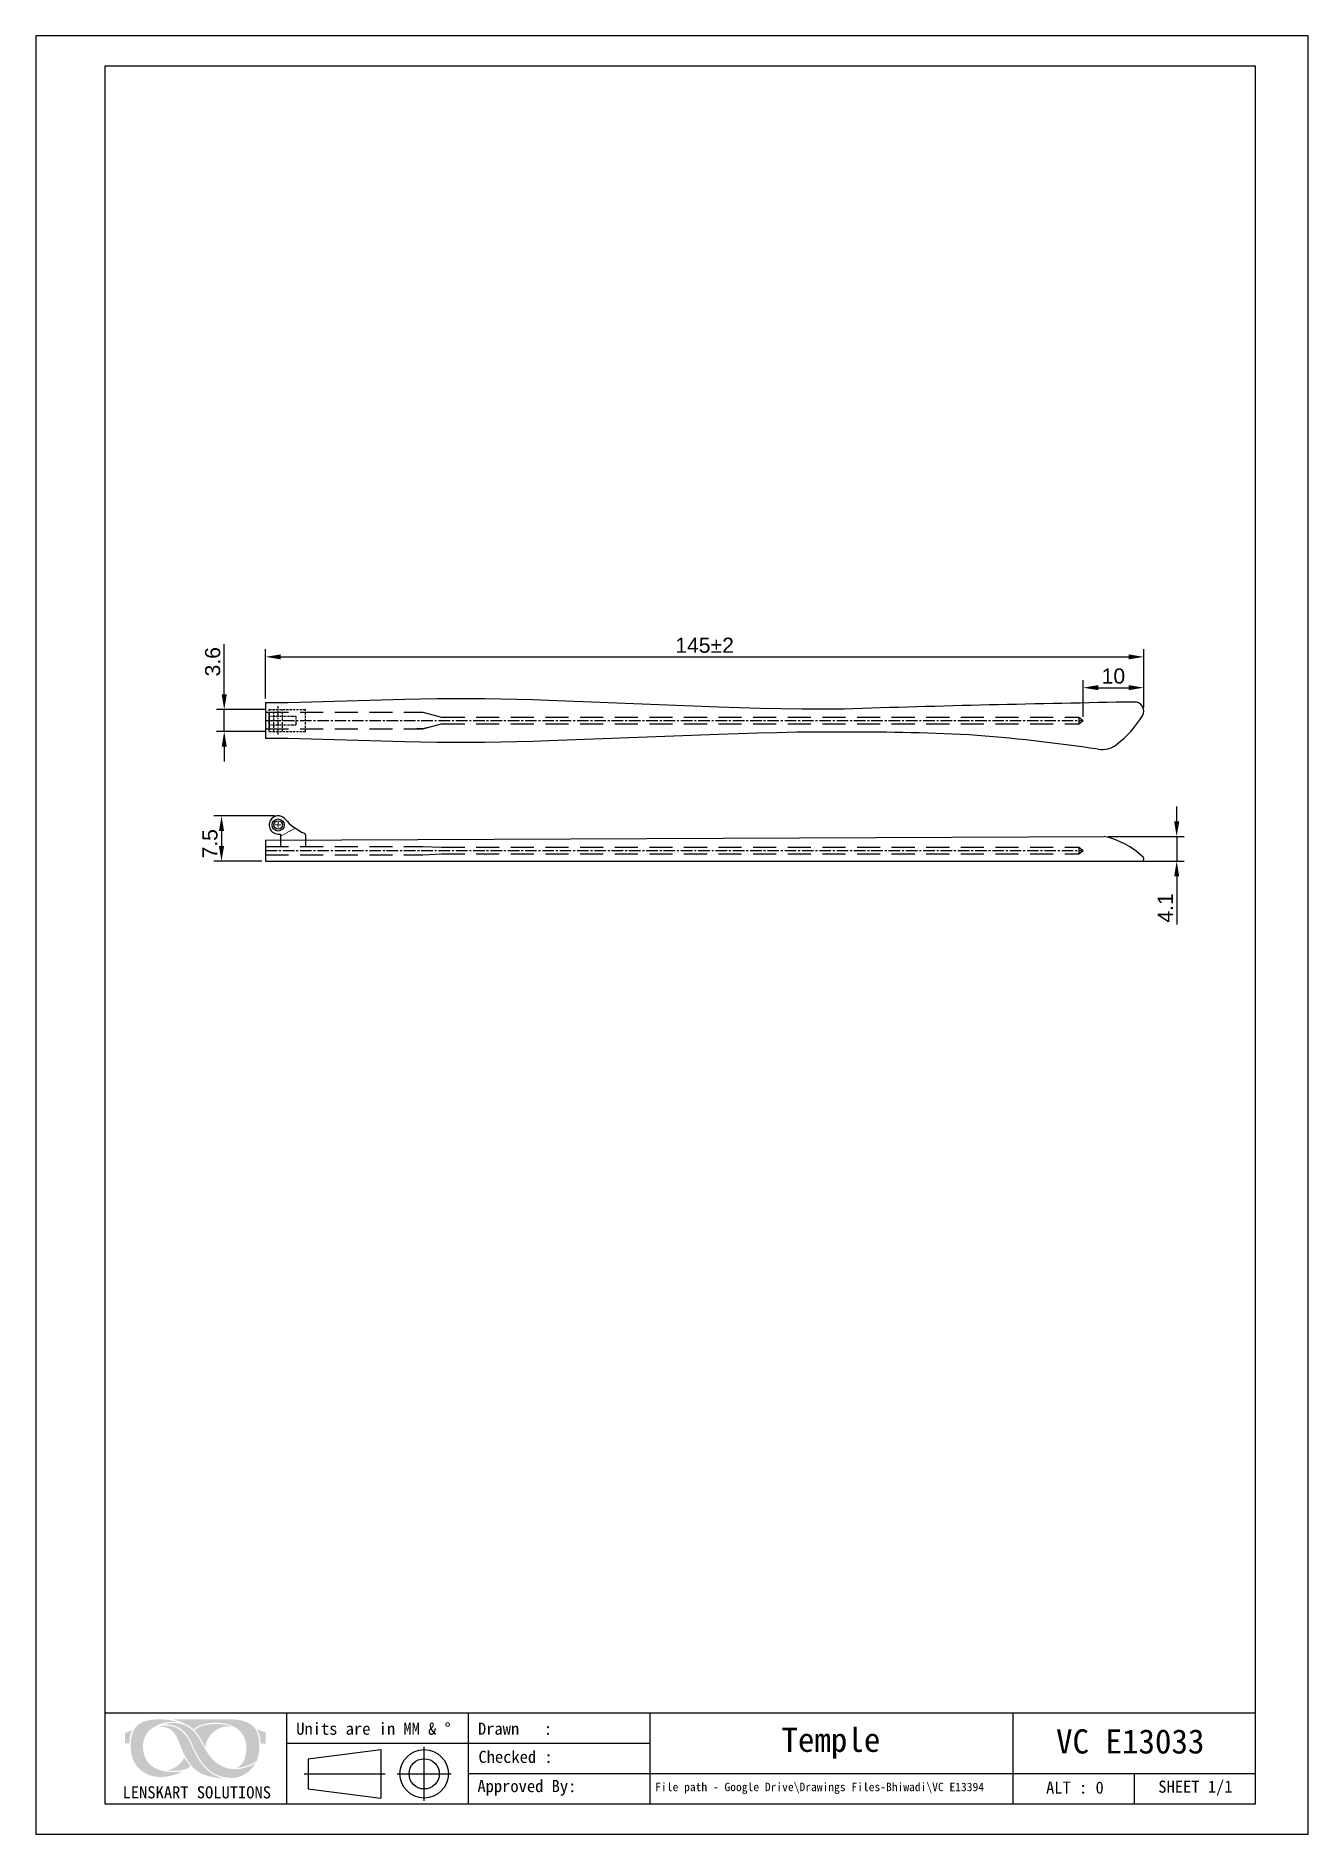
# Model space of a CAD drawing. Header units: millimetres. Extents: x 3108 to 3318, y 1842 to 2139.
import ezdxf

# ---------------------------------------------------------------- set-up
doc = ezdxf.new("R2010")
doc.units = ezdxf.units.MM
for name, pattern in [('CENTER2', [28.575, 19.05, -3.175, 3.175, -3.175]), ('DASHED', [19.05, 12.7, -6.35]), ('HIDDEN2', [0.1875, 0.125, -0.0625])]:
    doc.linetypes.add(name, pattern=pattern)
for name, color, linetype in [('Center Line', 2, 'CENTER2'), ('Dimension', 3, 'Continuous'), ('Hidden Line', 1, 'HIDDEN2'), ('PDF_Geometry', 7, 'Continuous'), ('图框-线条', 7, 'Continuous')]:
    doc.layers.add(name, color=color, linetype=linetype)
doc.layers.add('绘图层', color=7, linetype='Continuous', lineweight=15)
doc.layers.add('虚线', color=1, linetype='HIDDEN2', lineweight=9)
doc.styles.get("Standard").update_dxf_attribs({"font": 'arial.ttf'})
doc.styles.add('宋体', font='SimSun.ttf')
doc.styles.add('样式 1', font='romant.shx')
doc.dimstyles.new('ISO-25$0', dxfattribs={"dimtxt": 2.5, "dimasz": 2.5, "dimexe": 0.5, "dimexo": 1, "dimgap": 1, "dimtad": 0, "dimtih": 1, "dimtoh": 1, "dimdec": 1, "dimzin": 10, "dimdsep": 46, "dimlunit": 6, "dimtxsty": '样式 1', "dimcen": 0, "dimclrd": 256, "dimclre": 256, "dimclrt": 7, "dimazin": 0, "dimtfac": 1, "dimtdec": 1, "dimtofl": 0, "dimtmove": 0, "dimatfit": 0, "dimfxl": 1, "dimtolj": 1, "dimtzin": 10, "dimarcsym": 0})

# ---------------------------------------------------------------- blocks, each defined once
blk = doc.blocks.new('*D9')
at = {"layer": 'Defpoints', "color": 0, "transparency": 16777216}
for p in [(3290.92, 2036.4), (3145.94, 2028.89), (3290.92, 2027.43)]:
    blk.add_point(p, dxfattribs=at)
at = {"layer": 'Dimension', "color": 0, "lineweight": -2, "transparency": 16777216}
for p, q in [((3145.94, 2029.51), (3145.94, 2037.65)), ((3290.92, 2028.05), (3290.92, 2037.65)), ((3148.44, 2036.4), (3288.42, 2036.4))]:
    blk.add_line(p, q, dxfattribs=at)
at = {"layer": 'Dimension', "color": 0, "transparency": 16777216}
for points in [[(3148.44, 2036.81), (3148.44, 2035.98), (3145.94, 2036.4)], [(3288.42, 2036.81), (3288.42, 2035.98), (3290.92, 2036.4)]]:
    blk.add_solid(points, dxfattribs=at)
at = {"layer": 'Dimension', "color": 0, "transparency": 16777216, "insert": (3218.43, 2038.3), "char_height": 2.5, "attachment_point": 5}
blk.add_mtext('145±2', dxfattribs=at)
blk = doc.blocks.new('*D10')
at = {"layer": 'Defpoints', "color": 0, "transparency": 16777216}
for p in [(3284.41, 2006.71), (3284.41, 2002.64), (3296.37, 2002.64)]:
    blk.add_point(p, dxfattribs=at)
at = {"layer": 'Dimension', "color": 0, "lineweight": -2, "transparency": 16777216}
for p, q in [((3296.37, 2009.21), (3296.37, 2011.71)), ((3285.04, 2006.71), (3297.62, 2006.71)), ((3296.37, 2006.71), (3296.37, 2002.64)), ((3285.04, 2002.64), (3297.62, 2002.64)), ((3296.37, 2000.14), (3296.37, 1992.22))]:
    blk.add_line(p, q, dxfattribs=at)
at = {"layer": 'Dimension', "color": 0, "transparency": 16777216}
for points in [[(3295.95, 2009.21), (3296.79, 2009.21), (3296.37, 2006.71)], [(3295.95, 2000.14), (3296.79, 2000.14), (3296.37, 2002.64)]]:
    blk.add_solid(points, dxfattribs=at)
at = {"layer": 'Dimension', "color": 0, "transparency": 16777216, "insert": (3294.49, 1994.93), "char_height": 2.5, "attachment_point": 5, "rotation": 90}
blk.add_mtext('4.1', dxfattribs=at)
blk = doc.blocks.new('*D11')
at = {"layer": 'Defpoints', "color": 0, "transparency": 16777216}
for p in [(3290.92, 2031.31), (3280.92, 2025.89), (3290.92, 2027.44)]:
    blk.add_point(p, dxfattribs=at)
at = {"layer": 'Dimension', "color": 0, "lineweight": -2, "transparency": 16777216}
for p, q in [((3280.92, 2026.51), (3280.92, 2032.56)), ((3290.92, 2028.07), (3290.92, 2032.56)), ((3283.42, 2031.31), (3288.42, 2031.31))]:
    blk.add_line(p, q, dxfattribs=at)
at = {"layer": 'Dimension', "color": 0, "transparency": 16777216}
for points in [[(3283.42, 2031.73), (3283.42, 2030.9), (3280.92, 2031.31)], [(3288.42, 2031.73), (3288.42, 2030.9), (3290.92, 2031.31)]]:
    blk.add_solid(points, dxfattribs=at)
at = {"layer": 'Dimension', "color": 0, "transparency": 16777216, "insert": (3285.92, 2033.22), "char_height": 2.5, "attachment_point": 5}
blk.add_mtext('10', dxfattribs=at)
blk = doc.blocks.new('*D7')
at = {"layer": 'Defpoints', "color": 0, "transparency": 16777216}
for p in [(3148.04, 2010.13), (3138.68, 2002.64), (3145.94, 2002.64)]:
    blk.add_point(p, dxfattribs=at)
at = {"layer": 'Dimension', "color": 0, "lineweight": -2, "transparency": 16777216}
for p, q in [((3147.42, 2010.13), (3137.43, 2010.13)), ((3138.68, 2007.63), (3138.68, 2005.14)), ((3145.32, 2002.64), (3137.43, 2002.64))]:
    blk.add_line(p, q, dxfattribs=at)
at = {"layer": 'Dimension', "color": 0, "transparency": 16777216}
for points in [[(3138.26, 2007.63), (3139.1, 2007.63), (3138.68, 2010.13)], [(3138.26, 2005.14), (3139.1, 2005.14), (3138.68, 2002.64)]]:
    blk.add_solid(points, dxfattribs=at)
at = {"layer": 'Dimension', "color": 0, "transparency": 16777216, "insert": (3136.78, 2005.52), "char_height": 2.5, "attachment_point": 5, "rotation": 90}
blk.add_mtext('7.5', dxfattribs=at)
blk = doc.blocks.new('*D8')
at = {"layer": 'Defpoints', "color": 0, "transparency": 16777216}
for p in [(3146.54, 2027.69), (3139.13, 2024.09), (3146.54, 2024.09)]:
    blk.add_point(p, dxfattribs=at)
at = {"layer": 'Dimension', "color": 0, "lineweight": -2, "transparency": 16777216}
for p, q in [((3139.13, 2030.19), (3139.13, 2038.49)), ((3145.92, 2027.69), (3137.88, 2027.69)), ((3139.13, 2024.09), (3139.13, 2027.69)), ((3145.92, 2024.09), (3137.88, 2024.09)), ((3139.13, 2021.59), (3139.13, 2019.09))]:
    blk.add_line(p, q, dxfattribs=at)
at = {"layer": 'Dimension', "color": 0, "transparency": 16777216}
for points in [[(3138.71, 2030.19), (3139.55, 2030.19), (3139.13, 2027.69)], [(3138.71, 2021.59), (3139.55, 2021.59), (3139.13, 2024.09)]]:
    blk.add_solid(points, dxfattribs=at)
at = {"layer": 'Dimension', "color": 0, "transparency": 16777216, "insert": (3137.23, 2035.59), "char_height": 2.5, "attachment_point": 5, "rotation": 90}
blk.add_mtext('3.6', dxfattribs=at)
blk = doc.blocks.new('*U6')
at = {"layer": 'Center Line', "color": 0, "lineweight": 5, "ltscale": 0.2, "transparency": 16777216}
for p, q in [((-0.57, 0), (-0.14, 0)), ((0, 0.14), (0, 0.46)), ((0.14, 0), (0.5, 0)), ((0, -0.42), (0, -0.14))]:
    blk.add_line(p, q, dxfattribs=at)
at = {"layer": 'Center Line', "color": 0, "linetype": 'Continuous', "lineweight": 5, "ltscale": 0.2, "transparency": 16777216}
for p, q in [((-0.07, 0), (0.07, 0)), ((0, -0.07), (0, 0.07))]:
    blk.add_line(p, q, dxfattribs=at)

msp = doc.modelspace()

# ---------------------------------------------------------------- hatches: boundary and pattern name
at = {"layer": '图框-线条', "lineweight": 0, "ltscale": 0.1}
h = msp.add_hatch(color=252, dxfattribs=at)
edge = h.paths.add_edge_path()
edge.add_spline(control_points=[(3122.75, 1858.65), (3122.75, 1858.65), (3122.75, 1856.94), (3122.75, 1856.94), (3122.75, 1856.94), (3122.75, 1856.94), (3123.47, 1856.94), (3123.47, 1856.94), (3123.47, 1856.94), (3123.52, 1857.34), (3123.53, 1857.69), (3123.6, 1858.09), (3123.6, 1858.09), (3123.67, 1858.44), (3123.78, 1858.79), (3123.9, 1859.09), (3123.9, 1859.09), (3123.9, 1859.09), (3122.75, 1858.65), (3122.75, 1858.65)], knot_values=[0, 0, 0, 0, 0.166667, 0.166667, 0.166667, 0.166667, 0.333333, 0.333333, 0.333333, 0.333333, 0.5, 0.5, 0.5, 0.5, 0.666667, 0.666667, 0.666667, 0.666667, 1, 1, 1, 1], degree=3, periodic=0)
edge = h.paths.add_edge_path()
edge.add_spline(control_points=[(3145.16, 1856.87), (3145.16, 1856.87), (3145.96, 1856.86), (3145.96, 1856.86), (3145.96, 1856.86), (3145.96, 1856.86), (3145.96, 1858.71), (3145.96, 1858.71), (3145.96, 1858.71), (3145.96, 1858.71), (3144.55, 1859.27), (3144.55, 1859.27), (3144.55, 1859.27), (3144.7, 1858.92), (3144.86, 1858.66), (3144.97, 1858.21), (3144.97, 1858.21), (3145.08, 1857.75), (3145.12, 1857.35), (3145.16, 1856.87)], knot_values=[0, 0, 0, 0, 0.166667, 0.166667, 0.166667, 0.166667, 0.333333, 0.333333, 0.333333, 0.333333, 0.5, 0.5, 0.5, 0.5, 0.666667, 0.666667, 0.666667, 0.666667, 1, 1, 1, 1], degree=3, periodic=0)
edge = h.paths.add_edge_path(flags=17)
edge.add_spline(control_points=[(3129.67, 1852.52), (3129.81, 1852.42), (3130.63, 1852.4), (3130.77, 1852.4), (3130.77, 1852.4), (3131.65, 1852.37), (3132.97, 1852.58), (3133.55, 1853.14), (3133.55, 1853.14), (3133.5, 1853.22), (3133.46, 1853.25), (3133.41, 1853.32), (3133.41, 1853.32), (3133.41, 1853.32), (3132.54, 1854.61), (3132.54, 1854.61), (3132.54, 1854.61), (3132.33, 1854.35), (3132.24, 1853.86), (3131.43, 1853.24), (3131.43, 1853.24), (3130.96, 1852.88), (3130.4, 1852.62), (3129.67, 1852.52)], knot_values=[0, 0, 0, 0, 0.142857, 0.142857, 0.142857, 0.142857, 0.285714, 0.285714, 0.285714, 0.285714, 0.428571, 0.428571, 0.428571, 0.428571, 0.571429, 0.571429, 0.571429, 0.571429, 0.714286, 0.714286, 0.714286, 0.714286, 1, 1, 1, 1], degree=3, periodic=0)
edge = h.paths.add_edge_path(flags=17)
edge.add_spline(control_points=[(3134.22, 1859.1), (3134.27, 1859.02), (3134.28, 1859.03), (3134.35, 1858.95), (3134.35, 1858.95), (3134.99, 1858.21), (3135.92, 1856.42), (3136.04, 1856.3), (3136.04, 1856.3), (3136.1, 1857.8), (3137.36, 1859.1), (3138.59, 1859.54), (3138.59, 1859.54), (3139.24, 1859.76), (3139.59, 1859.77), (3140.31, 1859.7), (3140.31, 1859.7), (3140.07, 1859.9), (3139.07, 1860.06), (3138.81, 1860.09), (3138.81, 1860.09), (3137.6, 1860.23), (3135.84, 1860.11), (3134.77, 1859.51), (3134.77, 1859.51), (3134.6, 1859.42), (3134.29, 1859.22), (3134.22, 1859.1)], knot_values=[0, 0, 0, 0, 0.125, 0.125, 0.125, 0.125, 0.25, 0.25, 0.25, 0.25, 0.375, 0.375, 0.375, 0.375, 0.5, 0.5, 0.5, 0.5, 0.625, 0.625, 0.625, 0.625, 0.75, 0.75, 0.75, 0.75, 1, 1, 1, 1], degree=3, periodic=0)
edge = h.paths.add_edge_path()
edge.add_spline(control_points=[(3133.64, 1856.75), (3133.23, 1857.66), (3133.11, 1857.92), (3132.47, 1858.61), (3132.47, 1858.61), (3131.59, 1859.55), (3130.25, 1860.02), (3128.92, 1859.84), (3128.92, 1859.84), (3128.84, 1859.83), (3128.76, 1859.82), (3128.67, 1859.8), (3128.67, 1859.8), (3128.67, 1859.8), (3128.44, 1859.73), (3128.44, 1859.73), (3128.44, 1859.73), (3129.21, 1859.69), (3129.81, 1859.58), (3130.31, 1859.2), (3130.31, 1859.2), (3130.82, 1858.81), (3131.01, 1858.51), (3131.34, 1857.85), (3131.34, 1857.85), (3131.87, 1856.76), (3132.23, 1855.55), (3132.82, 1854.55), (3132.82, 1854.55), (3133.45, 1853.48), (3134.06, 1852.7), (3135.12, 1852.08), (3135.12, 1852.08), (3135.98, 1851.59), (3137.77, 1851.12), (3138.96, 1851.16), (3138.96, 1851.16), (3138.83, 1851.23), (3138.64, 1851.25), (3138.48, 1851.3), (3138.48, 1851.3), (3136.27, 1851.98), (3134.99, 1853.85), (3134.02, 1855.91), (3134.02, 1855.91), (3133.89, 1856.19), (3133.77, 1856.46), (3133.64, 1856.75)], knot_values=[0, 0, 0, 0, 0.076923, 0.076923, 0.076923, 0.076923, 0.153846, 0.153846, 0.153846, 0.153846, 0.230769, 0.230769, 0.230769, 0.230769, 0.307692, 0.307692, 0.307692, 0.307692, 0.384615, 0.384615, 0.384615, 0.384615, 0.461538, 0.461538, 0.461538, 0.461538, 0.538462, 0.538462, 0.538462, 0.538462, 0.615385, 0.615385, 0.615385, 0.615385, 0.692308, 0.692308, 0.692308, 0.692308, 0.769231, 0.769231, 0.769231, 0.769231, 0.846154, 0.846154, 0.846154, 0.846154, 1, 1, 1, 1], degree=3, periodic=0)
edge = h.paths.add_edge_path()
edge.add_spline(control_points=[(3144.27, 1853.6), (3144.23, 1853.6), (3143.41, 1853.21), (3143.24, 1853.14), (3143.24, 1853.14), (3142.89, 1853), (3142.48, 1852.88), (3142.08, 1852.8), (3142.08, 1852.8), (3141.11, 1852.61), (3140.39, 1852.62), (3139.46, 1852.89), (3139.46, 1852.89), (3137.88, 1853.35), (3136.95, 1854.46), (3136.21, 1855.62), (3136.21, 1855.62), (3134.89, 1857.67), (3134.35, 1859.66), (3131.8, 1860.21), (3131.8, 1860.21), (3131.37, 1860.3), (3130.86, 1860.33), (3130.41, 1860.3), (3130.41, 1860.3), (3130.1, 1860.27), (3129.38, 1860.2), (3129.16, 1860.07), (3129.16, 1860.07), (3130.29, 1860.1), (3131.16, 1859.88), (3131.96, 1859.31), (3131.96, 1859.31), (3133.61, 1858.12), (3133.66, 1856.88), (3134.53, 1855.34), (3134.53, 1855.34), (3134.94, 1854.6), (3135.24, 1854.02), (3135.81, 1853.35), (3135.81, 1853.35), (3137, 1851.97), (3138.26, 1851.35), (3140.21, 1851.21), (3140.21, 1851.21), (3141.14, 1851.14), (3142.09, 1851.55), (3142.71, 1851.94), (3142.71, 1851.94), (3143.13, 1852.21), (3143.47, 1852.55), (3143.79, 1852.91), (3143.79, 1852.91), (3143.96, 1853.11), (3144.14, 1853.39), (3144.27, 1853.6)], knot_values=[0, 0, 0, 0, 0.066667, 0.066667, 0.066667, 0.066667, 0.133333, 0.133333, 0.133333, 0.133333, 0.2, 0.2, 0.2, 0.2, 0.266667, 0.266667, 0.266667, 0.266667, 0.333333, 0.333333, 0.333333, 0.333333, 0.4, 0.4, 0.4, 0.4, 0.466667, 0.466667, 0.466667, 0.466667, 0.533333, 0.533333, 0.533333, 0.533333, 0.6, 0.6, 0.6, 0.6, 0.666667, 0.666667, 0.666667, 0.666667, 0.733333, 0.733333, 0.733333, 0.733333, 0.8, 0.8, 0.8, 0.8, 0.866667, 0.866667, 0.866667, 0.866667, 1, 1, 1, 1], degree=3, periodic=0)
edge = h.paths.add_edge_path()
edge.add_spline(control_points=[(3134.07, 1859.26), (3134.63, 1859.69), (3134.79, 1859.83), (3135.61, 1860.06), (3135.61, 1860.06), (3137.48, 1860.59), (3139.89, 1860.45), (3141.36, 1859.3), (3141.36, 1859.3), (3142.16, 1858.67), (3142.82, 1857.56), (3142.78, 1856.01), (3142.78, 1856.01), (3142.75, 1854.87), (3142.47, 1853.76), (3141.57, 1853.1), (3141.57, 1853.1), (3141.51, 1853.06), (3141.26, 1852.91), (3141.2, 1852.89), (3141.2, 1852.89), (3142.09, 1852.83), (3143.49, 1853.44), (3144.22, 1853.85), (3144.22, 1853.85), (3144.5, 1854.01), (3144.47, 1853.98), (3144.59, 1854.3), (3144.59, 1854.3), (3145.05, 1855.57), (3145.07, 1857.32), (3144.64, 1858.54), (3144.64, 1858.54), (3144.45, 1859.11), (3144.24, 1859.4), (3143.87, 1859.77), (3143.87, 1859.77), (3143.11, 1860.53), (3141.6, 1860.89), (3140.5, 1860.89), (3140.5, 1860.89), (3137.28, 1860.88), (3133.97, 1860.92), (3130.77, 1860.89), (3130.77, 1860.89), (3131, 1860.78), (3131.41, 1860.69), (3131.68, 1860.59), (3131.68, 1860.59), (3131.96, 1860.49), (3133.14, 1859.94), (3133.37, 1859.8), (3133.37, 1859.8), (3133.69, 1859.6), (3134.01, 1859.29), (3134.07, 1859.26)], knot_values=[0, 0, 0, 0, 0.066667, 0.066667, 0.066667, 0.066667, 0.133333, 0.133333, 0.133333, 0.133333, 0.2, 0.2, 0.2, 0.2, 0.266667, 0.266667, 0.266667, 0.266667, 0.333333, 0.333333, 0.333333, 0.333333, 0.4, 0.4, 0.4, 0.4, 0.466667, 0.466667, 0.466667, 0.466667, 0.533333, 0.533333, 0.533333, 0.533333, 0.6, 0.6, 0.6, 0.6, 0.666667, 0.666667, 0.666667, 0.666667, 0.733333, 0.733333, 0.733333, 0.733333, 0.8, 0.8, 0.8, 0.8, 0.866667, 0.866667, 0.866667, 0.866667, 1, 1, 1, 1], degree=3, periodic=0)
edge = h.paths.add_edge_path()
edge.add_spline(control_points=[(3132.29, 1852.31), (3132.15, 1852.31), (3131.89, 1852.25), (3131.72, 1852.24), (3131.72, 1852.24), (3129.15, 1852), (3126.12, 1852.67), (3125.75, 1855.82), (3125.75, 1855.82), (3125.58, 1857.28), (3126.03, 1858.61), (3127.21, 1859.42), (3127.21, 1859.42), (3128.38, 1860.22), (3129.56, 1860.54), (3131.29, 1860.49), (3131.29, 1860.49), (3131.29, 1860.49), (3130.59, 1860.69), (3130.59, 1860.69), (3130.59, 1860.69), (3129.06, 1861.01), (3126.78, 1861.03), (3125.43, 1860.35), (3125.43, 1860.35), (3124.67, 1859.97), (3124.24, 1859.41), (3123.95, 1858.46), (3123.95, 1858.46), (3123.45, 1856.84), (3123.6, 1854.34), (3124.81, 1853.06), (3124.81, 1853.06), (3124.97, 1852.89), (3125.04, 1852.78), (3125.23, 1852.63), (3125.23, 1852.63), (3125.42, 1852.48), (3125.45, 1852.43), (3125.7, 1852.26), (3125.7, 1852.26), (3127.27, 1851.14), (3129.32, 1851.2), (3131.13, 1851.81), (3131.13, 1851.81), (3131.34, 1851.88), (3131.54, 1851.96), (3131.73, 1852.04), (3131.73, 1852.04), (3131.86, 1852.1), (3132.22, 1852.29), (3132.29, 1852.31)], knot_values=[0, 0, 0, 0, 0.071429, 0.071429, 0.071429, 0.071429, 0.142857, 0.142857, 0.142857, 0.142857, 0.214286, 0.214286, 0.214286, 0.214286, 0.285714, 0.285714, 0.285714, 0.285714, 0.357143, 0.357143, 0.357143, 0.357143, 0.428571, 0.428571, 0.428571, 0.428571, 0.5, 0.5, 0.5, 0.5, 0.571429, 0.571429, 0.571429, 0.571429, 0.642857, 0.642857, 0.642857, 0.642857, 0.714286, 0.714286, 0.714286, 0.714286, 0.785714, 0.785714, 0.785714, 0.785714, 0.857143, 0.857143, 0.857143, 0.857143, 1, 1, 1, 1], degree=3, periodic=0)

# ---------------------------------------------------------------- linework, layer by layer
for p, q in [((3309.4, 2133.96), (3119.4, 2133.96)), ((3119.4, 2133.96), (3119.4, 1846.96)), ((3309.4, 1846.96), (3309.4, 2133.96)), ((3145.94, 2028.89), (3145.94, 2022.89)), ((3145.94, 2027.29), (3145.94, 2024.49)), ((3146.54, 2027.29), (3146.54, 2024.49)), ((3145.94, 2006.14), (3284.41, 2006.71)), ((3145.94, 2006.14), (3145.94, 2002.64)), ((3145.94, 2005.09), (3145.94, 2003.69)), ((3147.99, 2007.13), (3148.44, 2007.11)), ((3148.44, 2007.11), (3148.44, 2006.15)), ((3152.54, 2006.98), (3152.54, 2006.17)), ((3145.94, 2002.64), (3290.53, 2002.64)), ((3119.4, 1861.96), (3309.4, 1861.96)), ((3149.4, 1861.96), (3149.4, 1846.96)), ((3179.4, 1861.96), (3179.4, 1846.96)), ((3209.4, 1861.96), (3209.4, 1846.96)), ((3269.4, 1846.96), (3269.4, 1861.96)), ((3149.4, 1856.96), (3209.4, 1856.96)), ((3172.14, 1847.46), (3172.14, 1856.34)), ((3152.99, 1854.4), (3164.99, 1855.9)), ((3152.99, 1854.4), (3152.99, 1849.4)), ((3164.99, 1855.9), (3164.99, 1847.9)), ((3152.33, 1851.9), (3165.72, 1851.9)), ((3167.7, 1851.9), (3176.59, 1851.9)), ((3179.4, 1851.96), (3309.4, 1851.96)), ((3289.4, 1846.96), (3289.4, 1851.96)), ((3152.99, 1849.4), (3164.99, 1847.9)), ((3119.4, 1846.96), (3309.4, 1846.96))]:
    msp.add_line(p, q)
at = {"color": 1, "linetype": 'DASHED', "ltscale": 0.3}
for p, q in [((3171.94, 2027.29), (3175.02, 2026.44)), ((3175.02, 2026.44), (3280.22, 2026.44)), ((3280.22, 2026.44), (3280.22, 2025.34)), ((3280.22, 2026.44), (3280.92, 2025.89)), ((3280.22, 2025.34), (3280.92, 2025.89)), ((3171.94, 2024.49), (3175.02, 2025.34)), ((3175.02, 2025.34), (3280.22, 2025.34)), ((3145.94, 2005.09), (3171.94, 2005.09)), ((3171.94, 2005.09), (3175.02, 2004.94)), ((3175.02, 2004.94), (3280.22, 2004.94)), ((3280.22, 2004.94), (3280.22, 2003.84)), ((3280.22, 2004.94), (3280.92, 2004.39)), ((3145.94, 2003.69), (3171.94, 2003.69)), ((3171.94, 2003.69), (3175.02, 2003.84)), ((3175.02, 2003.84), (3280.22, 2003.84)), ((3280.22, 2003.84), (3280.92, 2004.39))]:
    msp.add_line(p, q, dxfattribs=at)
msp.add_lwpolyline([(3108.05, 1841.96), (3318.05, 1841.96), (3318.05, 2138.96), (3108.05, 2138.96)], close=True)
for points in [[(3145.94, 2027.29), (3171.94, 2027.29)], [(3145.94, 2024.49), (3171.94, 2024.49)], [(3172.56, 2024.66), (3171.94, 2024.49), (3170.93, 2024.49)]]:
    msp.add_lwpolyline(points, dxfattribs=at)
for centre, radius in [((3148.04, 2008.63), 1), ((3148.04, 2008.63), 0.7), ((3172.14, 1851.9), 4), ((3172.14, 1851.9), 2.5)]:
    msp.add_circle(centre, radius)
for centre, radius, start, end in [((3344.71, -1251.28), 3280.69, 90.96612, 91.80307), ((3289.42, 2027.44), 1.5, 329.2246, 90.9661), ((3276.31, 2035.25), 16.75, 307.1881, 329.2246), ((3242.32, 1589.18), 434.81, 87.3947, 90.2811), ((3240.11, 1732.87), 291.5, 81.4546, 85.6763), ((3284.02, 2025.09), 4, 261.4546, 307.1881), ((3148.04, 2008.63), 1.5, 40.9012, 270), ((3148.04, 2008.63), 1.5, 40.9012, 152.5921), ((3155.98, 2015.5), 9, 220.9012, 246.3121), ((3152.24, 2006.98), 0.3, 0, 66.3121), ((3281.77, 1993.95), 13.03, 46.0552, 78.2946), ((3290.53, 2003.04), 0.4, 270, 46.0552)]:
    msp.add_arc(centre, radius, start, end)
at = {"layer": 'Center Line', "ltscale": 0.1}
for p, q in [((3145.94, 2025.89), (3280.92, 2025.89)), ((3145.94, 2004.39), (3280.92, 2004.39))]:
    msp.add_line(p, q, dxfattribs=at)
at = {"layer": 'Center Line', "ltscale": 0.05}
msp.add_line((3148.04, 2023.6), (3148.04, 2028.25), dxfattribs=at)
at = {"layer": 'Hidden Line', "ltscale": 3}
for p, q in [((3146.54, 2024.09), (3146.54, 2027.69)), ((3146.54, 2027.69), (3152.54, 2027.69)), ((3147.34, 2024.14), (3147.34, 2027.64)), ((3148.74, 2024.14), (3148.74, 2027.64)), ((3152.54, 2024.09), (3152.54, 2027.69)), ((3146.54, 2024.09), (3152.54, 2024.09))]:
    msp.add_line(p, q, dxfattribs=at)
at = {"layer": 'Hidden Line', "color": 4}
for p, q in [((3146.54, 2026.59), (3151.02, 2026.59)), ((3146.54, 2025.19), (3146.54, 2026.59)), ((3151.02, 2025.19), (3151.02, 2026.59)), ((3146.54, 2025.19), (3151.02, 2025.19))]:
    msp.add_line(p, q, dxfattribs=at)
at = {"layer": 'Hidden Line', "ltscale": 30}
for p, q in [((3148.44, 2006.15), (3148.44, 2005.09)), ((3148.44, 2006.15), (3148.44, 2005.09)), ((3152.54, 2006.17), (3152.54, 2005.09))]:
    msp.add_line(p, q, dxfattribs=at)
at = {"layer": 'PDF_Geometry', "color": 7, "lineweight": 25}
for p, q in [((3145.94, 2028.89), (3149.64, 2028.89)), ((3149.64, 2028.89), (3168.92, 2029.39)), ((3168.92, 2029.39), (3171.57, 2029.46)), ((3171.57, 2029.46), (3174.21, 2029.5)), ((3174.21, 2029.5), (3176.86, 2029.53)), ((3176.86, 2029.53), (3179.51, 2029.54)), ((3179.51, 2029.54), (3182.15, 2029.52)), ((3182.15, 2029.52), (3184.8, 2029.48)), ((3184.8, 2029.48), (3187.44, 2029.42)), ((3187.44, 2029.42), (3190.09, 2029.35)), ((3190.09, 2029.35), (3192.74, 2029.25)), ((3192.74, 2029.25), (3220.75, 2028.17)), ((3220.75, 2028.17), (3224.19, 2028.05)), ((3224.19, 2028.05), (3227.65, 2027.95)), ((3227.65, 2027.95), (3231.1, 2027.88)), ((3231.1, 2027.88), (3234.55, 2027.82)), ((3234.55, 2027.82), (3238, 2027.79)), ((3238, 2027.79), (3241.46, 2027.79)), ((3149.64, 2022.89), (3145.94, 2022.89)), ((3168.92, 2022.38), (3149.64, 2022.89)), ((3220.75, 2023.6), (3192.74, 2022.52)), ((3223.98, 2023.71), (3220.75, 2023.6)), ((3227.21, 2023.81), (3223.98, 2023.71)), ((3230.44, 2023.88), (3227.21, 2023.81)), ((3233.67, 2023.94), (3230.44, 2023.88)), ((3236.9, 2023.97), (3233.67, 2023.94)), ((3240.14, 2023.98), (3236.9, 2023.97)), ((3171.57, 2022.32), (3168.92, 2022.38)), ((3174.21, 2022.27), (3171.57, 2022.32)), ((3176.86, 2022.24), (3174.21, 2022.27)), ((3179.51, 2022.24), (3176.86, 2022.24)), ((3182.15, 2022.25), (3179.51, 2022.24)), ((3184.8, 2022.29), (3182.15, 2022.25)), ((3187.44, 2022.34), (3184.8, 2022.29)), ((3190.09, 2022.42), (3187.44, 2022.34)), ((3192.74, 2022.52), (3190.09, 2022.42))]:
    msp.add_line(p, q, dxfattribs=at)
at = {"layer": 'PDF_Geometry', "color": 3, "lineweight": 5}
msp.add_lwpolyline([(3238.54, 2023.98), (3238.56, 2023.98)], dxfattribs=at)
at = {"layer": '虚线', "ltscale": 0.1}
msp.add_line((3150.85, 2008.11), (3148.44, 2006.78), dxfattribs=at)

# ---------------------------------------------------------------- block references
at = {"layer": 'Center Line', "lineweight": 5, "ltscale": 0.2}
msp.add_blockref('*U6', (3148.04, 2008.63), dxfattribs=at)

# ---------------------------------------------------------------- texts
at = {"layer": '绘图层', "color": 7, "linetype": 'ByBlock', "lineweight": 9, "attachment_point": 5, "style": '宋体'}
for s, insert, char_height, width in [('\\pxql;{\\fNSimSun|b0|i0|c0|p49;Units are in MM & %%D}', (3166.29, 1859.34), 2, 30.5443), ('\\pxql;{\\fNSimSun|b0|i0|c0|p49;Drawn   : }', (3196.29, 1859.34), 2, 30.5443), ('{\\fNSimSun|b0|i0|c0|p49;Temple}', (3239.28, 1856.96), 4, 58.2869), ('{\\fNSimSun|b0|i0|c0|p49;VC E13033}', (3288.7, 1857.23), 4, 58.2869), ('\\pxql;{\\fNSimSun|b0|i0|c0|p49;Checked : }', (3192.55, 1854.69), 2, 22.9015), ('\\pxql;{\\fNSimSun|b0|i0|c0|p49;Approved By:}', (3192.38, 1849.59), 2, 22.9015), ('\\pxql;{\\fNSimSun|b0|i0|c0|p49;File path - Google Drive\\\\Drawings Files-Bhiwadi\\\\VC E13394}', (3255.23, 1849.51), 1.4, 89.89), ('{\\fNSimSun|b0|i0|c0|p49;ALT : 0}', (3279.57, 1849.62), 2, 17.2791), ('{\\fNSimSun|b0|i0|c0|p49;SHEET 1/1}', (3299.46, 1849.54), 2, 17.2791), ('{\\fSimSun|b0|i0|c134|p2;LENSKART SOLUTIONS}', (3134.6, 1848.83), 2, 58.9745)]:
    msp.add_mtext(s, dxfattribs=dict(at, insert=insert, char_height=char_height, width=width))

# ---------------------------------------------------------------- dimensions: what is measured, and where the dimension line sits
at = {"layer": 'Dimension'}
for base, p1, p2, picture, middle in [((3139.13, 2024.09), (3146.54, 2027.69), (3146.54, 2024.09), '*D8', (3139.13, 2035.59)), ((3138.68, 2002.64), (3148.04, 2010.13), (3145.94, 2002.64), '*D7', (3138.68, 2005.52))]:
    dim = msp.add_linear_dim(base=base, p1=p1, p2=p2, angle=90, dimstyle='ISO-25$0', override={"dimexe": 1.25, "dimexo": 0.625, "dimgap": 0.625, "dimtad": 1, "dimtih": 0, "dimtoh": 0, "dimzin": 8, "dimlunit": 2, "dimtxsty": 'Standard', "dimcen": 2.5, "dimclrd": 0, "dimclre": 0, "dimclrt": 0, "dimadec": 0, "dimtdec": 2, "dimtofl": 1, "dimatfit": 3, "dimtolj": 0, "dimtzin": 8}, dxfattribs=at)
    dim.commit()
    dim.dimension.update_dxf_attribs({"geometry": picture, "text_midpoint": middle, "dimtype": 160})
for base, p1, p2, override, picture, middle in [((3290.92, 2036.4), (3145.94, 2028.89), (3290.92, 2027.43), {"dimexe": 1.25, "dimexo": 0.625, "dimgap": 0.625, "dimtad": 1, "dimzin": 8, "dimlunit": 2, "dimpost": '<>', "dimtxsty": 'Standard', "dimcen": 2.5, "dimclrd": 0, "dimclre": 0, "dimclrt": 0, "dimadec": 0, "dimtol": 1, "dimtp": 2, "dimtm": 2, "dimtdec": 2, "dimtofl": 1, "dimatfit": 3, "dimtolj": 0, "dimtzin": 8}, '*D9', (3218.43, 2038.3)), ((3290.92, 2031.31), (3280.92, 2025.89), (3290.92, 2027.44), {"dimexe": 1.25, "dimexo": 0.625, "dimgap": 0.625, "dimtad": 1, "dimtih": 0, "dimtoh": 0, "dimzin": 8, "dimlunit": 2, "dimtxsty": 'Standard', "dimcen": 2.5, "dimclrd": 0, "dimclre": 0, "dimclrt": 0, "dimadec": 0, "dimtdec": 2, "dimtofl": 1, "dimatfit": 3, "dimtolj": 0, "dimtzin": 8}, '*D11', (3285.92, 2033.22))]:
    dim = msp.add_linear_dim(base=base, p1=p1, p2=p2, dimstyle='ISO-25$0', override=override, dxfattribs=at)
    dim.commit()
    dim.dimension.update_dxf_attribs({"geometry": picture, "text_midpoint": middle})
dim = msp.add_linear_dim(base=(3296.37, 2002.64), p1=(3284.41, 2006.71), p2=(3284.41, 2002.64), angle=90, dimstyle='ISO-25$0', override={"dimexe": 1.25, "dimexo": 0.625, "dimgap": 0.625, "dimtad": 1, "dimtih": 0, "dimtoh": 0, "dimzin": 8, "dimlunit": 2, "dimtxsty": 'Standard', "dimcen": 2.5, "dimclrd": 0, "dimclre": 0, "dimclrt": 0, "dimadec": 0, "dimtdec": 2, "dimtofl": 1, "dimatfit": 3, "dimtolj": 0, "dimtzin": 8}, dxfattribs=at)
dim.commit()
dim.dimension.update_dxf_attribs({"geometry": '*D10', "text_midpoint": (3294.49, 1994.93)})

doc.saveas('drawing.dxf')
